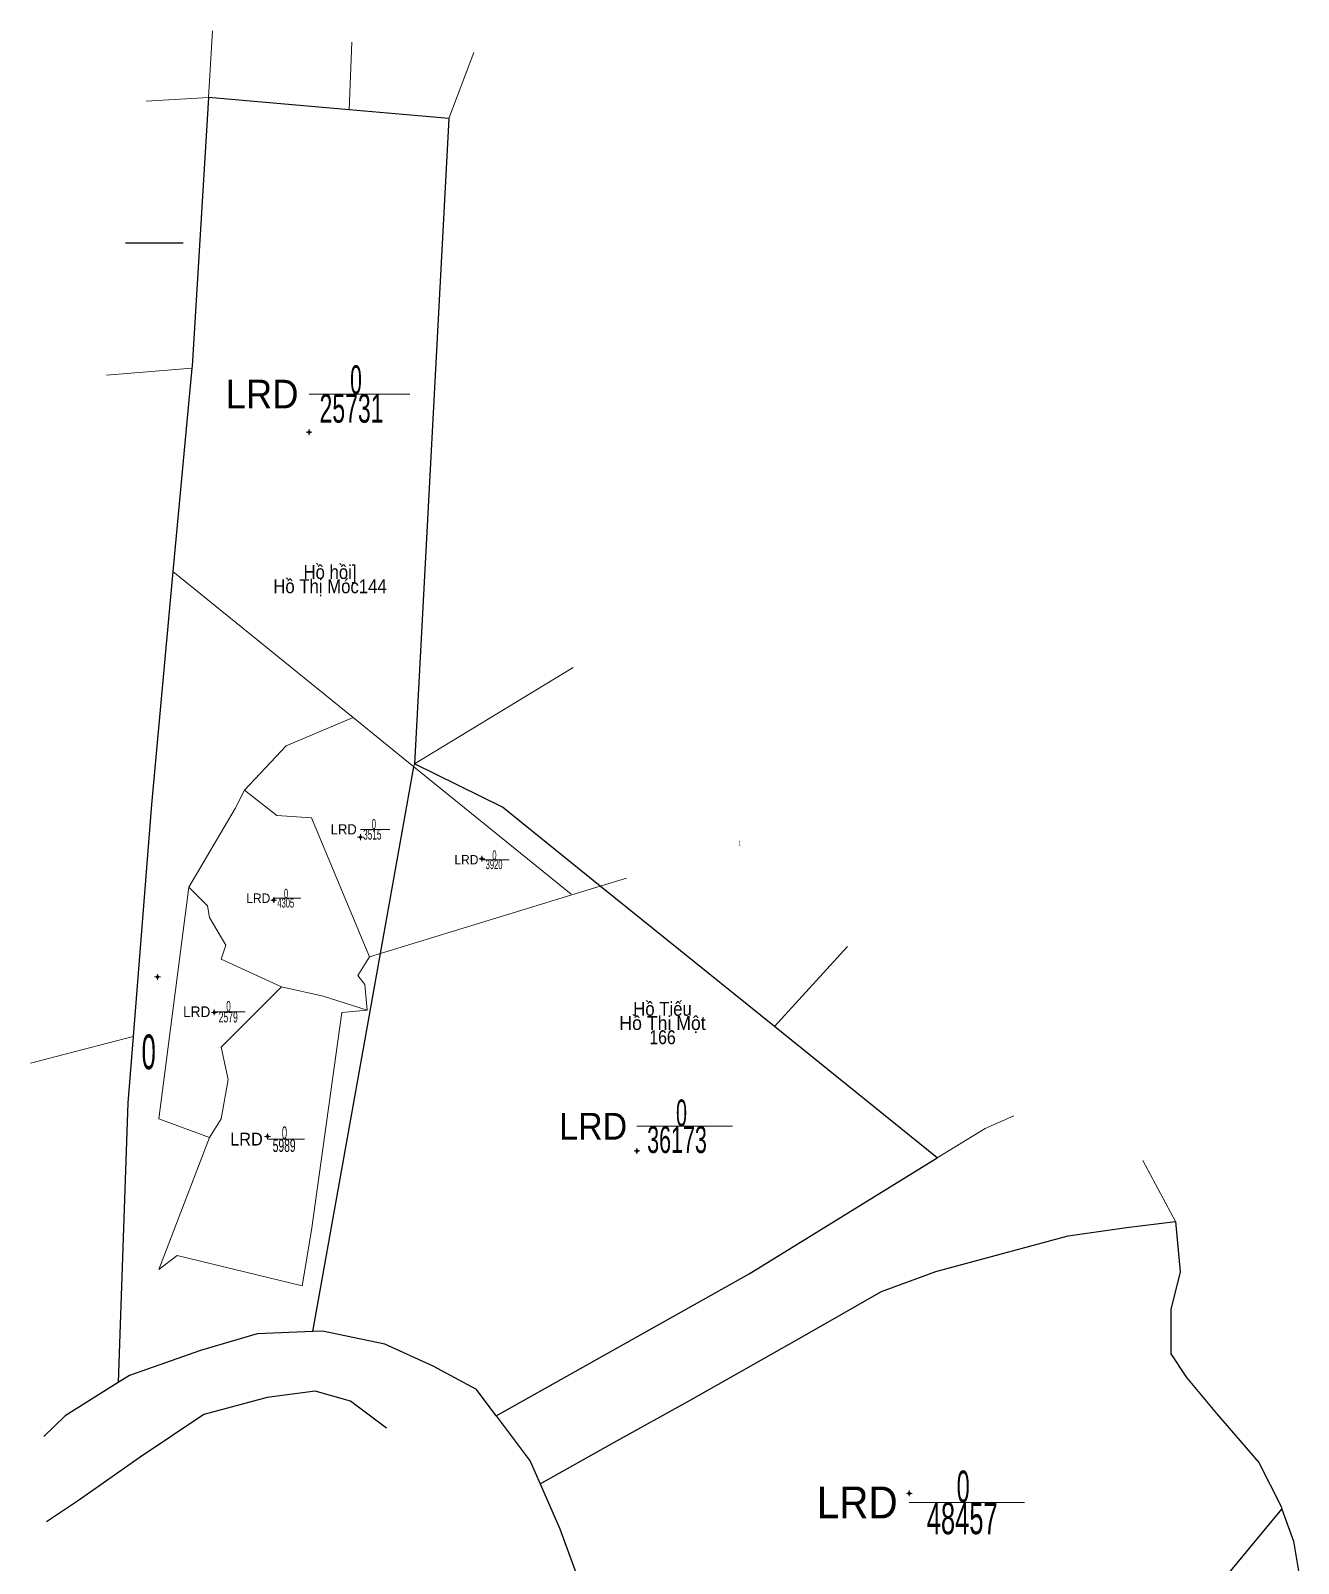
# Model space of a CAD drawing. Header units: metres. Extents: x 547480 to 554179, y 1840660 to 1842196.
# Drawn here: x 547480 to 548027, y 1841534 to 1842196 of the extents above; entities that cross this region are included whole.
import ezdxf
from ezdxf.enums import TextEntityAlignment as Align

# ---------------------------------------------------------------- set-up
doc = ezdxf.new("R2010")
doc.units = ezdxf.units.M
doc.header["$LTSCALE"] = 1.6
for name, color, linetype, lineweight in [('11', 7, 'Continuous', 13), ('12', 7, 'Continuous', 13), ('13', 7, 'Continuous', 25), ('31', 7, 'Continuous', 25), ('32', 7, 'Continuous', 25), ('63', 7, 'Continuous', 13)]:
    doc.layers.add(name, color=color, linetype=linetype, lineweight=lineweight)
doc.layers.add('54', color=7, linetype='Continuous')

msp = doc.modelspace()

# ---------------------------------------------------------------- hatches: boundary and pattern name
at = {"layer": '11'}
for points in [[(547600.05, 1842022.33, 1), (547599.75, 1842022.33, 1)], [(547622.27, 1841847.51, 1), (547621.97, 1841847.51, 1)], [(547674.67, 1841838.23, 1), (547674.37, 1841838.23, 1)], [(547584.81, 1841820.37, 1), (547584.51, 1841820.37, 1)], [(547534.64, 1841787.18, 1), (547534.34, 1841787.18, 1)], [(547559.15, 1841771.87, 1), (547558.85, 1841771.87, 1)], [(547582.12, 1841718.37, 1), (547581.82, 1841718.37, 1)], [(547741.61, 1841712.06, 1), (547741.31, 1841712.06, 1)], [(547859.19, 1841564.25, 1), (547858.89, 1841564.25, 1)]]:
    msp.add_hatch(color=256, dxfattribs=at).paths.add_polyline_path(points)

# ---------------------------------------------------------------- linework, layer by layer
for p, q in [((547599.9, 1842023.58), (547599.9, 1842022.96)), ((547599.28, 1842022.33), (547598.65, 1842022.33)), ((547599.9, 1842021.7), (547599.9, 1842021.08)), ((547601.15, 1842022.33), (547600.52, 1842022.33)), ((547621.5, 1841847.51), (547620.87, 1841847.51)), ((547622.12, 1841848.76), (547622.12, 1841848.14)), ((547622.12, 1841846.88), (547622.12, 1841846.26)), ((547623.37, 1841847.51), (547622.74, 1841847.51)), ((547673.9, 1841838.23), (547673.27, 1841838.23)), ((547674.52, 1841839.48), (547674.52, 1841838.86)), ((547674.52, 1841837.6), (547674.52, 1841836.98)), ((547675.77, 1841838.23), (547675.14, 1841838.23)), ((547584.04, 1841820.37), (547583.41, 1841820.37)), ((547584.66, 1841821.62), (547584.66, 1841821)), ((547584.66, 1841819.74), (547584.66, 1841819.12)), ((547585.91, 1841820.37), (547585.28, 1841820.37)), ((547533.86, 1841787.18), (547533.24, 1841787.18)), ((547534.49, 1841788.43), (547534.49, 1841787.8)), ((547534.49, 1841786.56), (547534.49, 1841785.93)), ((547535.74, 1841787.18), (547535.12, 1841787.18)), ((547558.38, 1841771.87), (547557.75, 1841771.87)), ((547559, 1841773.12), (547559, 1841772.5)), ((547559, 1841771.24), (547559, 1841770.62)), ((547560.25, 1841771.87), (547559.62, 1841771.87)), ((547581.34, 1841718.37), (547580.72, 1841718.37)), ((547581.97, 1841719.62), (547581.97, 1841719)), ((547583.22, 1841718.37), (547582.6, 1841718.37)), ((547581.97, 1841717.74), (547581.97, 1841717.12)), ((547740.83, 1841712.06), (547740.21, 1841712.06)), ((547741.46, 1841713.31), (547741.46, 1841712.68)), ((547741.46, 1841711.44), (547741.46, 1841710.81)), ((547742.71, 1841712.06), (547742.08, 1841712.06)), ((547858.42, 1841564.25), (547857.79, 1841564.25)), ((547859.04, 1841565.5), (547859.04, 1841564.88)), ((547859.04, 1841563.62), (547859.04, 1841563)), ((547860.29, 1841564.25), (547859.66, 1841564.25))]:
    msp.add_line(p, q, dxfattribs=at)
for points in [[(547599.9, 1842022.96), (547599.28, 1842022.33), (547599.9, 1842021.7), (547600.52, 1842022.33)], [(547622.12, 1841848.14), (547621.5, 1841847.51), (547622.12, 1841846.88), (547622.74, 1841847.51)], [(547674.52, 1841838.86), (547673.9, 1841838.23), (547674.52, 1841837.6), (547675.14, 1841838.23)], [(547584.66, 1841821), (547584.04, 1841820.37), (547584.66, 1841819.74), (547585.28, 1841820.37)], [(547534.49, 1841787.8), (547533.86, 1841787.18), (547534.49, 1841786.56), (547535.12, 1841787.18)], [(547559, 1841772.5), (547558.38, 1841771.87), (547559, 1841771.24), (547559.62, 1841771.87)], [(547581.97, 1841719), (547581.34, 1841718.37), (547581.97, 1841717.74), (547582.6, 1841718.37)], [(547741.46, 1841712.68), (547740.83, 1841712.06), (547741.46, 1841711.44), (547742.08, 1841712.06)], [(547859.04, 1841564.88), (547858.42, 1841564.25), (547859.04, 1841563.62), (547859.66, 1841564.25)]]:
    msp.add_lwpolyline(points, close=True, dxfattribs=at)
for centre in [(547599.9, 1842022.33), (547622.12, 1841847.51), (547674.52, 1841838.23), (547584.66, 1841820.37), (547534.49, 1841787.18), (547559, 1841771.87), (547581.97, 1841718.37), (547741.46, 1841712.06), (547859.04, 1841564.25)]:
    msp.add_circle(centre, 0.15, dxfattribs=at)
at = {"layer": '12'}
for p, q in [((547558.27, 1842195.65), (547556.51, 1842166.79)), ((547618.41, 1842190.64), (547617.23, 1842161.53)), ((547660.24, 1842157.81), (547671.12, 1842186.24)), ((547529.65, 1842165.24), (547556.51, 1842166.79)), ((547512.43, 1842046.88), (547549.34, 1842049.92)), ((547645.41, 1841879.13), (547713.98, 1841920.72)), ((547645.18, 1841877.87), (547645.41, 1841879.13)), ((547800.83, 1841765.75), (547832.38, 1841800.33)), ((547479.73, 1841749.96), (547523.99, 1841761.5))]:
    msp.add_line(p, q, dxfattribs=at)
for points in [[(547904.24, 1841727.26), (547891.74, 1841721.82), (547871.09, 1841709.09)], [(547959.84, 1841707.97), (547961.08, 1841705.79), (547973.99, 1841681.65)]]:
    msp.add_lwpolyline(points, dxfattribs=at)
at = {"layer": '13'}
msp.add_line((547520.64, 1842104.11), (547545.57, 1842104.11), dxfattribs=at)
at = {"layer": '31'}
for points in [[(547601.55, 1841634.11), (547577.48, 1841633.13), (547553.1, 1841625.88), (547522.44, 1841615.2), (547517.58, 1841612.16)], [(547680.75, 1841597.73), (547672.25, 1841609.12), (547653.52, 1841619.19), (547632.65, 1841628.64), (547605.67, 1841634.28), (547601.55, 1841634.11)], [(547517.58, 1841612.16), (547494.6, 1841597.78), (547485.35, 1841588.87)], [(547633.4, 1841592.41), (547617.87, 1841604.05), (547602.52, 1841608.36), (547581.81, 1841605.69), (547554.45, 1841598.24), (547526.99, 1841579.81), (547500.33, 1841561.22), (547486.64, 1841551.95)], [(547680.75, 1841597.73), (547695.37, 1841578.13), (547699.63, 1841568.34)], [(547699.63, 1841568.34), (547708.11, 1841548.87), (547717.23, 1841524.17), (547719.72, 1841499.13), (547715.62, 1841464.1), (547715.38, 1841463.18), (547714, 1841457.98)]]:
    msp.add_lwpolyline(points, dxfattribs=at)
at = {"layer": '32'}
for p, q in [((547660.24, 1842157.81), (547645.41, 1841879.13)), ((547800.83, 1841765.75), (547725.64, 1841826.39)), ((547871.09, 1841709.09), (547800.83, 1841765.75))]:
    msp.add_line(p, q, dxfattribs=at)
for points in [[(547556.51, 1842166.79), (547549.42, 1842050.8), (547549.34, 1842049.92), (547541.18, 1841962.19)], [(547660.24, 1842157.81), (547617.23, 1842161.53), (547556.51, 1842166.79)], [(547541.18, 1841962.19), (547531.83, 1841861.63), (547523.99, 1841761.5)], [(547601.55, 1841634.11), (547630.77, 1841797.33), (547645.18, 1841877.87)], [(547725.64, 1841826.39), (547683.45, 1841860.42), (547645.41, 1841879.13)], [(547523.99, 1841761.5), (547521.74, 1841732.83), (547517.58, 1841612.16)], [(547680.75, 1841597.73), (547789.96, 1841659.06), (547871.09, 1841709.09)], [(547699.63, 1841568.34), (547731.54, 1841586.21), (547764.73, 1841604.66), (547811.44, 1841631.1), (547847.08, 1841651.39), (547870.43, 1841660), (547927.59, 1841675.37), (547952.78, 1841679.06), (547973.99, 1841681.65)], [(547973.99, 1841681.65), (547976.03, 1841659.89), (547971.95, 1841643.57), (547971.95, 1841624.52), (547978.74, 1841614.32), (547991.66, 1841598.68), (548010.01, 1841577.6), (548019.52, 1841558.55), (548019.94, 1841557.39)], [(547877.46, 1841462.26), (547915.45, 1841473.12), (547961.04, 1841499.38), (547996.95, 1841529.78), (548019.94, 1841557.39)], [(548019.94, 1841557.39), (548024.96, 1841543.59), (548027, 1841530.67), (548027, 1841516.38), (548024.96, 1841500.06), (548019.52, 1841490.54), (548006.61, 1841472.86), (547992.81, 1841449.6), (547968.33, 1841408.35)]]:
    msp.add_lwpolyline(points, dxfattribs=at)
at = {"layer": '32', "lineweight": 13}
for points in [[(547541.18, 1841962.19), (547618.94, 1841899.14), (547645.18, 1841877.87), (547713.01, 1841822.87)], [(547618.94, 1841899.14), (547590.01, 1841886.87), (547572.01, 1841867.87)], [(547548.01, 1841825.87), (547568.01, 1841859.87), (547572.01, 1841867.87)], [(547572.01, 1841867.87), (547586.01, 1841856.87), (547601.01, 1841855.87), (547626.01, 1841795.87)], [(547548.01, 1841825.87), (547535.01, 1841725.87), (547557.01, 1841717.87)], [(547588.01, 1841782.87), (547562.01, 1841794.87), (547564.01, 1841800.87), (547557.01, 1841812.87), (547556.01, 1841817.87), (547548.01, 1841825.87)], [(547626.01, 1841795.87), (547630.77, 1841797.33), (547725.64, 1841826.39), (547737.01, 1841829.87)], [(547626.01, 1841795.87), (547621.01, 1841787.87), (547624.01, 1841783.87), (547625.01, 1841772.87)], [(547557.01, 1841717.87), (547562.01, 1841725.87), (547565.01, 1841742.87), (547562.01, 1841756.87), (547588.01, 1841782.87)], [(547625.01, 1841772.87), (547606.01, 1841778.87), (547588.01, 1841782.87)], [(547557.01, 1841717.87), (547535.01, 1841660.87), (547543.01, 1841666.87), (547597.01, 1841653.87), (547601.01, 1841677.87), (547614.01, 1841771.87), (547625.01, 1841772.87)]]:
    msp.add_lwpolyline(points, dxfattribs=at)
at = {"layer": '63'}
for p, q in [((547599.9, 1842038.8), (547643.4, 1842038.8)), ((547622.12, 1841850.88), (547634.77, 1841850.88)), ((547674.52, 1841837.77), (547686.32, 1841837.77)), ((547584.66, 1841821.17), (547596.3, 1841821.17)), ((547559, 1841772.16), (547572.39, 1841772.16)), ((547741.46, 1841722.73), (547782.71, 1841722.73)), ((547581.97, 1841717.16), (547597.96, 1841717.16)), ((547859.04, 1841560.35), (547908.84, 1841560.35))]:
    msp.add_line(p, q, dxfattribs=at)

# ---------------------------------------------------------------- texts
at = {"layer": '32'}
for s, width, p in [('Hồ hồi]', 0.9, (547608.96, 1841958.96)), ('Hồ Thị Móc144', 0.9, (547608.96, 1841952.83)), ('Hồ Thị Một', 0.95, (547752.515, 1841764.28)), ('Hồ Tiếu', 0.9, (547752.505, 1841770.41)), ('166', 0.85, (547752.51, 1841758.15))]:
    msp.add_text(s, height=6, dxfattribs=dict(at, width=width)).set_placement(p, align=Align.CENTER)
at = {"layer": '54', "width": 0.65}
msp.add_text('1', height=2, dxfattribs=at).set_placement((547785.745, 1841843.97), align=Align.CENTER)
at = {"layer": '63'}
for p in [(547558.275, 1842195.65), (547618.415, 1842190.64), (547671.125, 1842186.24), (547529.655, 1842165.24), (547520.645, 1842104.11), (547545.575, 1842104.11), (547512.435, 1842046.88), (547713.985, 1841920.72), (547737.015, 1841829.87), (547713.015, 1841822.87), (547832.385, 1841800.33), (547479.735, 1841749.96), (547904.245, 1841727.26), (547959.845, 1841707.97), (547633.405, 1841592.41), (547485.355, 1841588.87), (547486.645, 1841551.95)]:
    msp.add_text('D', height=0.01, dxfattribs=at).set_placement(p, align=Align.CENTER)
for s, height, width, p in [('0', 12.38, 0.55, (547620.185, 1842038.8)), ('25731', 12.38, 0.6, (547618.255, 1842026.42)), ('3515', 4.43, 0.6, (547627.235, 1841846.46)), ('0', 4.43, 0.55, (547627.915, 1841850.88)), ('3920', 4.07, 0.6, (547679.79, 1841833.71)), ('0', 4.07, 0.55, (547679.94, 1841837.77)), ('0', 4.07, 0.55, (547589.99, 1841821.17)), ('4305', 4.07, 0.6, (547589.86, 1841817.1)), ('2579', 4.63, 0.6, (547565.025, 1841767.53)), ('0', 4.63, 0.55, (547565.15, 1841772.16)), ('0', 15, 0.55, (547530.7, 1841747.32)), ('0', 11.55, 0.55, (547760.71, 1841722.73)), ('0', 5.53, 0.55, (547589.31, 1841717.16)), ('36173', 11.55, 0.6, (547758.77, 1841711.18)), ('5989', 5.53, 0.6, (547589.175, 1841711.63)), ('0', 13.73, 0.55, (547882.31, 1841560.35)), ('48457', 13.73, 0.6, (547881.895, 1841546.62))]:
    msp.add_text(s, height=height, dxfattribs=dict(at, width=width)).set_placement(p, align=Align.CENTER)
at = {"layer": '63', "width": 0.95}
for height, p in [(12.38, (547595.37, 1842032.61)), (4.43, (547620.5, 1841848.67)), (4.07, (547673.03, 1841835.74)), (4.07, (547583.18, 1841819.14)), (4.63, (547557.31, 1841769.84)), (11.55, (547737.24, 1841716.95)), (5.53, (547579.94, 1841714.4)), (13.73, (547854.02, 1841553.48))]:
    msp.add_text('LRD', height=height, dxfattribs=at).set_placement(p, align=Align.RIGHT)

doc.saveas('drawing.dxf')
